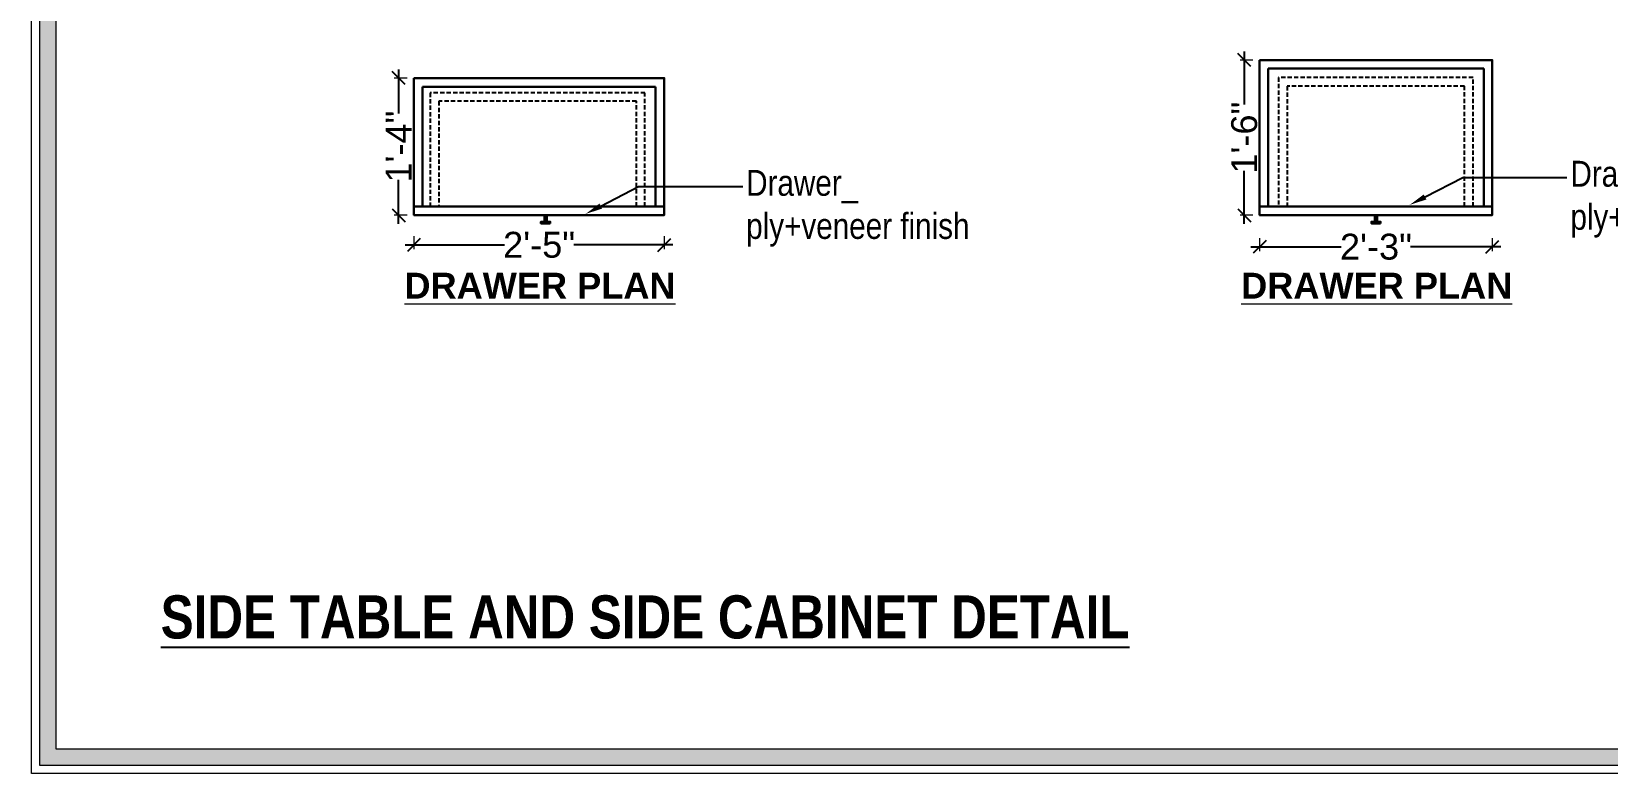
# Model space of a CAD drawing. Header units: millimetres. Extents: x 56222 to 3066687, y -650199 to -121287.
# Drawn here: x 131802.4 to 131985.1, y -183169.1 to -183083.1 of the extents above; entities that cross this region are included whole.
import ezdxf
from ezdxf import colors
from ezdxf.entities.mleader import LeaderData, LeaderLine
from ezdxf.math import Vec2, Vec3

# ---------------------------------------------------------------- set-up
doc = ezdxf.new("R2010")
doc.units = ezdxf.units.MM
doc.header["$MEASUREMENT"] = 0
doc.header["$PDMODE"] = 35
doc.linetypes.add('DASHED2', pattern=[0.375, 0.25, -0.125])
doc.linetypes.add('DASHEDX2', pattern=[1.5, 1, -0.5])
doc.layers.get('Defpoints').update_dxf_attribs({"color": 220})
for name, color, linetype, lineweight in [('DIM.', 250, 'Continuous', 13), ('Dimension', 10, 'DASHEDX2', 20), ('FURNITURE', 32, 'Continuous', 9), ('Labelling', 1, 'Continuous', 25), ('Text', 7, 'Continuous', 15), ('wall', 7, 'Continuous', 30)]:
    doc.layers.add(name, color=color, linetype=linetype, lineweight=lineweight)
doc.styles.add('Arial', font='arial.ttf')
doc.styles.get("Standard").update_dxf_attribs({"font": 'arial.ttf', "height": 6})
doc.styles.add('style4', font='ARIALN.TTF')
doc.dimstyles.new('Archana', dxfattribs={"dimtxt": 3, "dimasz": 1.5, "dimexe": 0.5, "dimexo": 0.5, "dimgap": 0, "dimtad": 0, "dimzin": 0, "dimdsep": 46, "dimlunit": 4, "dimtxsty": 'Arial', "dimblk": 'OBLIQUE', "dimcen": 0, "dimdle": 1, "dimclrd": 1, "dimclre": 1, "dimclrt": 5, "dimadec": 0, "dimazin": 0, "dimtfac": 1, "dimtofl": 0, "dimtmove": 1, "dimatfit": 3, "dimfxl": 1, "dimfxlon": 1, "dimtolj": 1, "dimtzin": 0, "dimlwd": 25, "dimlwe": -1, "dimarcsym": 0})

# ---------------------------------------------------------------- blocks, each defined once
blk = doc.blocks.new('_Oblique')
at = {"layer": 'wall', "color": 0, "lineweight": -2}
blk.add_line((-0.5, -0.5), (0.5, 0.5), dxfattribs=at)
blk = doc.blocks.new('*D780')
at = {"layer": 'Defpoints', "color": 0, "lineweight": 30, "transparency": 16777216}
for p in [(131846.7, -183104.38), (131875.73, -183104.38), (131875.73, -183107.83)]:
    blk.add_point(p, dxfattribs=at)
at = {"layer": 'FURNITURE', "color": 1, "transparency": 16777216}
for p, q in [((131846.7, -183106.83), (131846.7, -183108.33)), ((131875.73, -183106.83), (131875.73, -183108.33))]:
    blk.add_line(p, q, dxfattribs=at)
at = {"layer": 'FURNITURE', "color": 1, "lineweight": 25, "transparency": 16777216}
for p, q in [((131845.7, -183107.83), (131857.2, -183107.83)), ((131876.73, -183107.83), (131865.23, -183107.83))]:
    blk.add_line(p, q, dxfattribs=at)
at = {"layer": 'FURNITURE', "color": 1, "lineweight": 25, "transparency": 16777216, "xscale": 1.5, "yscale": 1.5, "zscale": 1.5, "rotation": 180}
blk.add_blockref('_Oblique', (131846.7, -183107.83), dxfattribs=at)
at = {"layer": 'FURNITURE', "color": 1, "lineweight": 25, "transparency": 16777216, "xscale": 1.5, "yscale": 1.5, "zscale": 1.5}
blk.add_blockref('_Oblique', (131875.73, -183107.83), dxfattribs=at)
at = {"layer": 'FURNITURE', "color": 5, "lineweight": 30, "transparency": 16777216, "insert": (131861.22, -183107.83), "char_height": 3, "attachment_point": 5, "style": 'Arial'}
blk.add_mtext('\\A1;2\'-5"', dxfattribs=at)
blk = doc.blocks.new('*D782')
at = {"layer": 'Defpoints', "color": 0, "lineweight": 30, "transparency": 16777216}
for p in [(131844.93, -183088.47), (131846.7, -183088.47), (131846.7, -183104.38)]:
    blk.add_point(p, dxfattribs=at)
at = {"layer": 'FURNITURE', "color": 1, "lineweight": 25, "transparency": 16777216}
for p, q in [((131844.93, -183087.47), (131844.93, -183092.58)), ((131844.93, -183105.38), (131844.93, -183100.27))]:
    blk.add_line(p, q, dxfattribs=at)
at = {"layer": 'FURNITURE', "color": 1, "transparency": 16777216}
for p, q in [((131845.93, -183088.47), (131844.43, -183088.47)), ((131845.93, -183104.38), (131844.43, -183104.38))]:
    blk.add_line(p, q, dxfattribs=at)
at = {"layer": 'FURNITURE', "color": 1, "lineweight": 25, "transparency": 16777216, "xscale": 1.5, "yscale": 1.5, "zscale": 1.5}
for p, rotation in [((131844.93, -183088.47), 90), ((131844.93, -183104.38), 270)]:
    blk.add_blockref('_Oblique', p, dxfattribs=dict(at, rotation=rotation))
at = {"layer": 'FURNITURE', "color": 5, "lineweight": 30, "transparency": 16777216, "insert": (131844.93, -183096.42), "char_height": 3, "attachment_point": 5, "rotation": 90, "style": 'Arial'}
blk.add_mtext('\\A1;1\'-4"', dxfattribs=at)
blk = doc.blocks.new('*D783')
at = {"layer": 'Defpoints', "color": 0, "lineweight": 30, "transparency": 16777216}
for p in [(131944.73, -183103.38), (131971.7, -183102.28), (131971.7, -183108.05)]:
    blk.add_point(p, dxfattribs=at)
at = {"layer": 'FURNITURE', "color": 1, "transparency": 16777216}
for p, q in [((131944.73, -183107.05), (131944.73, -183108.55)), ((131971.7, -183107.05), (131971.7, -183108.55))]:
    blk.add_line(p, q, dxfattribs=at)
at = {"layer": 'FURNITURE', "color": 1, "lineweight": 25, "transparency": 16777216}
for p, q in [((131943.73, -183108.05), (131954.2, -183108.05)), ((131972.7, -183108.05), (131962.23, -183108.05))]:
    blk.add_line(p, q, dxfattribs=at)
at = {"layer": 'FURNITURE', "color": 1, "lineweight": 25, "transparency": 16777216, "xscale": 1.5, "yscale": 1.5, "zscale": 1.5, "rotation": 180}
blk.add_blockref('_Oblique', (131944.73, -183108.05), dxfattribs=at)
at = {"layer": 'FURNITURE', "color": 1, "lineweight": 25, "transparency": 16777216, "xscale": 1.5, "yscale": 1.5, "zscale": 1.5}
blk.add_blockref('_Oblique', (131971.7, -183108.05), dxfattribs=at)
at = {"layer": 'FURNITURE', "color": 5, "lineweight": 30, "transparency": 16777216, "insert": (131958.22, -183108.05), "char_height": 3, "attachment_point": 5, "style": 'Arial'}
blk.add_mtext('\\A1;2\'-3"', dxfattribs=at)
blk = doc.blocks.new('*D784')
at = {"layer": 'Defpoints', "color": 0, "lineweight": 30, "transparency": 16777216}
for p in [(131942.96, -183086.38), (131944.73, -183086.38), (131944.73, -183104.38)]:
    blk.add_point(p, dxfattribs=at)
at = {"layer": 'FURNITURE', "color": 1, "lineweight": 25, "transparency": 16777216}
for p, q in [((131942.96, -183085.38), (131942.96, -183091.53)), ((131942.96, -183105.38), (131942.96, -183099.22))]:
    blk.add_line(p, q, dxfattribs=at)
at = {"layer": 'FURNITURE', "color": 1, "transparency": 16777216}
for p, q in [((131943.96, -183086.38), (131942.46, -183086.38)), ((131943.96, -183104.38), (131942.46, -183104.38))]:
    blk.add_line(p, q, dxfattribs=at)
at = {"layer": 'FURNITURE', "color": 1, "lineweight": 25, "transparency": 16777216, "xscale": 1.5, "yscale": 1.5, "zscale": 1.5}
for p, rotation in [((131942.96, -183086.38), 90), ((131942.96, -183104.38), 270)]:
    blk.add_blockref('_Oblique', p, dxfattribs=dict(at, rotation=rotation))
at = {"layer": 'FURNITURE', "color": 5, "lineweight": 30, "transparency": 16777216, "insert": (131942.96, -183095.38), "char_height": 3, "attachment_point": 5, "rotation": 90, "style": 'Arial'}
blk.add_mtext('\\A1;1\'-6"', dxfattribs=at)

msp = doc.modelspace()

# ---------------------------------------------------------------- hatches: boundary and pattern name
at = {"layer": 'Dimension', "linetype": 'Continuous', "true_color": 0xd39e00}
h = msp.add_hatch(color=42, dxfattribs=at)
h.paths.add_polyline_path([(131803.334, -182978.225), (131803.334, -183168.202), (132073.236, -183168.202), (132073.236, -182978.225)])
h.paths.add_polyline_path([(131805.228, -183166.308), (132071.342, -183166.308), (132071.342, -182980.119), (131805.228, -182980.119)], flags=16)

# ---------------------------------------------------------------- linework, layer by layer
at = {"layer": 'Dimension', "color": 42, "linetype": 'Continuous', "true_color": 0xd39e00}
for points in [[(131802.387, -182977.278), (132074.183, -182977.278), (132074.183, -183169.149), (131802.387, -183169.149)], [(131803.334, -182978.225), (132073.236, -182978.225), (132073.236, -183168.202), (131803.334, -183168.202)], [(131805.228, -182980.119), (132071.342, -182980.119), (132071.342, -183166.308), (131805.228, -183166.308)]]:
    msp.add_lwpolyline(points, close=True, dxfattribs=at)
at = {"layer": 'FURNITURE', "lineweight": 30}
for p, q in [((131945.729, -183087.375), (131945.729, -183103.375)), ((131970.704, -183087.375), (131945.729, -183087.375)), ((131970.704, -183103.375), (131970.704, -183087.375)), ((131847.704, -183089.474), (131847.704, -183103.375)), ((131874.729, -183089.474, 0), (131847.704, -183089.474)), ((131874.729, -183103.375, 0), (131874.729, -183089.474, 0)), ((131846.704, -183103.375), (131875.729, -183103.375, 0)), ((131944.729, -183103.375), (131971.704, -183103.375))]:
    msp.add_line(p, q, dxfattribs=at)
for points in [[(131944.729, -183086.375), (131944.729, -183104.375), (131971.704, -183104.375), (131971.704, -183086.375)], [(131862.512, -183105.342), (131862.512, -183105.146), (131861.434, -183105.146), (131861.434, -183105.342)], [(131862.101, -183105.146), (131862.101, -183104.375), (131861.832, -183104.375), (131861.832, -183105.146)], [(131958.762, -183105.342), (131958.762, -183105.146), (131957.684, -183105.146), (131957.684, -183105.342)], [(131958.351, -183105.146), (131958.351, -183104.375), (131958.082, -183104.375), (131958.082, -183105.146)]]:
    msp.add_lwpolyline(points, close=True, dxfattribs=at)
msp.add_lwpolyline([(131846.704, -183088.474), (131846.704, -183104.375), (131875.729, -183104.375), (131875.729, -183088.474), (131846.704, -183088.474)], dxfattribs=at)
at = {"layer": 'FURNITURE', "linetype": 'DASHED2', "lineweight": 25, "ltscale": 2, "elevation": 0}
for points in [[(131969.47, -183103.375), (131969.47, -183088.407), (131946.934, -183088.407), (131946.934, -183103.375)], [(131968.47, -183103.375), (131968.47, -183089.407), (131947.934, -183089.407), (131947.934, -183103.375)]]:
    msp.add_lwpolyline(points, dxfattribs=at)
at = {"layer": 'FURNITURE', "linetype": 'DASHED2', "lineweight": 25, "ltscale": 2}
for points in [[(131873.494, -183103.375), (131873.494, -183090.169), (131848.587, -183090.169), (131848.587, -183103.375)], [(131872.494, -183103.375), (131872.494, -183091.169), (131849.587, -183091.169), (131849.587, -183103.375)]]:
    msp.add_lwpolyline(points, dxfattribs=at)

# ---------------------------------------------------------------- texts
at = {"layer": 'DIM.', "color": 1, "char_height": 3, "attachment_point": 1}
for insert in [(131845.609, -183111.054), (131942.593, -183111.054)]:
    msp.add_mtext_dynamic_manual_height_columns('{\\fArial|b1|i0|c0|p34;\\LDRAWER PLAN}', width=111.55884, gutter_width=1, heights=[0], dxfattribs=dict(at, insert=insert))
at = {"layer": 'Labelling', "color": 251, "true_color": 0x636466, "insert": (131873.508, -183151.019), "char_height": 5, "attachment_point": 5, "style": 'style4'}
msp.add_mtext_dynamic_manual_height_columns('{\\fArial Narrow|b1|i0|c0|p34;\\LSIDE TABLE AND SIDE CABINET DETAIL}', width=185.34996, gutter_width=1, heights=[0], dxfattribs=at)

# ---------------------------------------------------------------- dimensions: what is measured, and where the dimension line sits
at = {"layer": 'FURNITURE', "lineweight": 30}
for base, p1, p2, picture, middle in [((131942.959, -183086.375), (131944.729, -183104.375), (131944.729, -183086.375), '*D784', (131942.959, -183095.375)), ((131844.934, -183088.474), (131846.704, -183104.375), (131846.704, -183088.474), '*D782', (131844.934, -183096.425))]:
    dim = msp.add_linear_dim(base=base, p1=p1, p2=p2, angle=90, dimstyle='Archana', dxfattribs=at)
    dim.commit()
    dim.dimension.update_dxf_attribs({"geometry": picture, "text_midpoint": middle})
for base, p1, p2, picture, middle in [((131971.7044, -183108.0511), (131944.7287, -183103.3755), (131971.7044, -183102.2766), '*D783', (131958.2165, -183108.0511)), ((131875.7287, -183107.8349), (131846.7044, -183104.3755), (131875.7287, -183104.3755), '*D780', (131861.2165, -183107.8349))]:
    dim = msp.add_linear_dim(base=base, p1=p1, p2=p2, dimstyle='Archana', dxfattribs=at)
    dim.commit()
    dim.dimension.update_dxf_attribs({"geometry": picture, "text_midpoint": middle})

# ---------------------------------------------------------------- leaders
at = {"layer": 'Text', "color": 1, "lineweight": 0, "ltscale": 20}
ml = msp.add_multileader_mtext('Standard', dxfattribs=at)
ml.set_content('\\A1;Drawer_\\Pply+veneer finish', color=1, style='style4')
ml.set_leader_properties()
ml.build(insert=Vec2(0, 0))
ml.multileader.update_dxf_attribs({"dogleg_length": 2.025, "arrow_head_size": 2})
ctx = ml.context
ctx.base_point, ctx.char_height, ctx.arrow_head_size, ctx.landing_gap_size, ctx.plane_origin = Vec3(131980.36, -183100.011), 3, 2, 0.4, Vec3(131915.536, -183098.433)
notes = []
notes.append((ctx, [(0, (1, 1, 0), (131968.271, -183100.011), (1, 0), 12.09, [(0, [(131962.136, -183103.182)], 0, [])])]))
ctx.mtext.insert = Vec3(131980.76, -183098.07)
ml = msp.add_multileader_mtext('Standard', dxfattribs=at)
ml.set_content('\\A1;Drawer_\\Pply+veneer finish', color=1, style='style4')
ml.set_leader_properties()
ml.build(insert=Vec2(0, 0))
ml.multileader.update_dxf_attribs({"dogleg_length": 2.025, "arrow_head_size": 2})
ctx = ml.context
ctx.base_point, ctx.char_height, ctx.arrow_head_size, ctx.landing_gap_size, ctx.plane_origin = Vec3(131884.821, -183101.068), 3, 2, 0.4, Vec3(131819.997, -183099.49)
notes.append((ctx, [(0, (1, 1, 0), (131872.732, -183101.068), (1, 0), 12.09, [(0, [(131866.597, -183104.24)], 0, [])])]))
ctx.mtext.insert = Vec3(131885.221, -183099.127)
for ctx, leaders in notes:
    for number, flags, end, landing, length, lines in leaders:
        leader = LeaderData()
        leader.index, (leader.has_last_leader_line, leader.has_dogleg_vector, leader.attachment_direction) = number, flags
        leader.last_leader_point, leader.dogleg_vector, leader.dogleg_length = Vec3(end), Vec3(landing), length
        for number, points, colour, breaks in lines:
            line = LeaderLine()
            line.index, line.vertices, line.color, line.breaks = number, Vec3.list(points), colors.encode_raw_color(colour), breaks
            leader.lines.append(line)
        ctx.leaders.append(leader)

doc.saveas('drawing.dxf')
